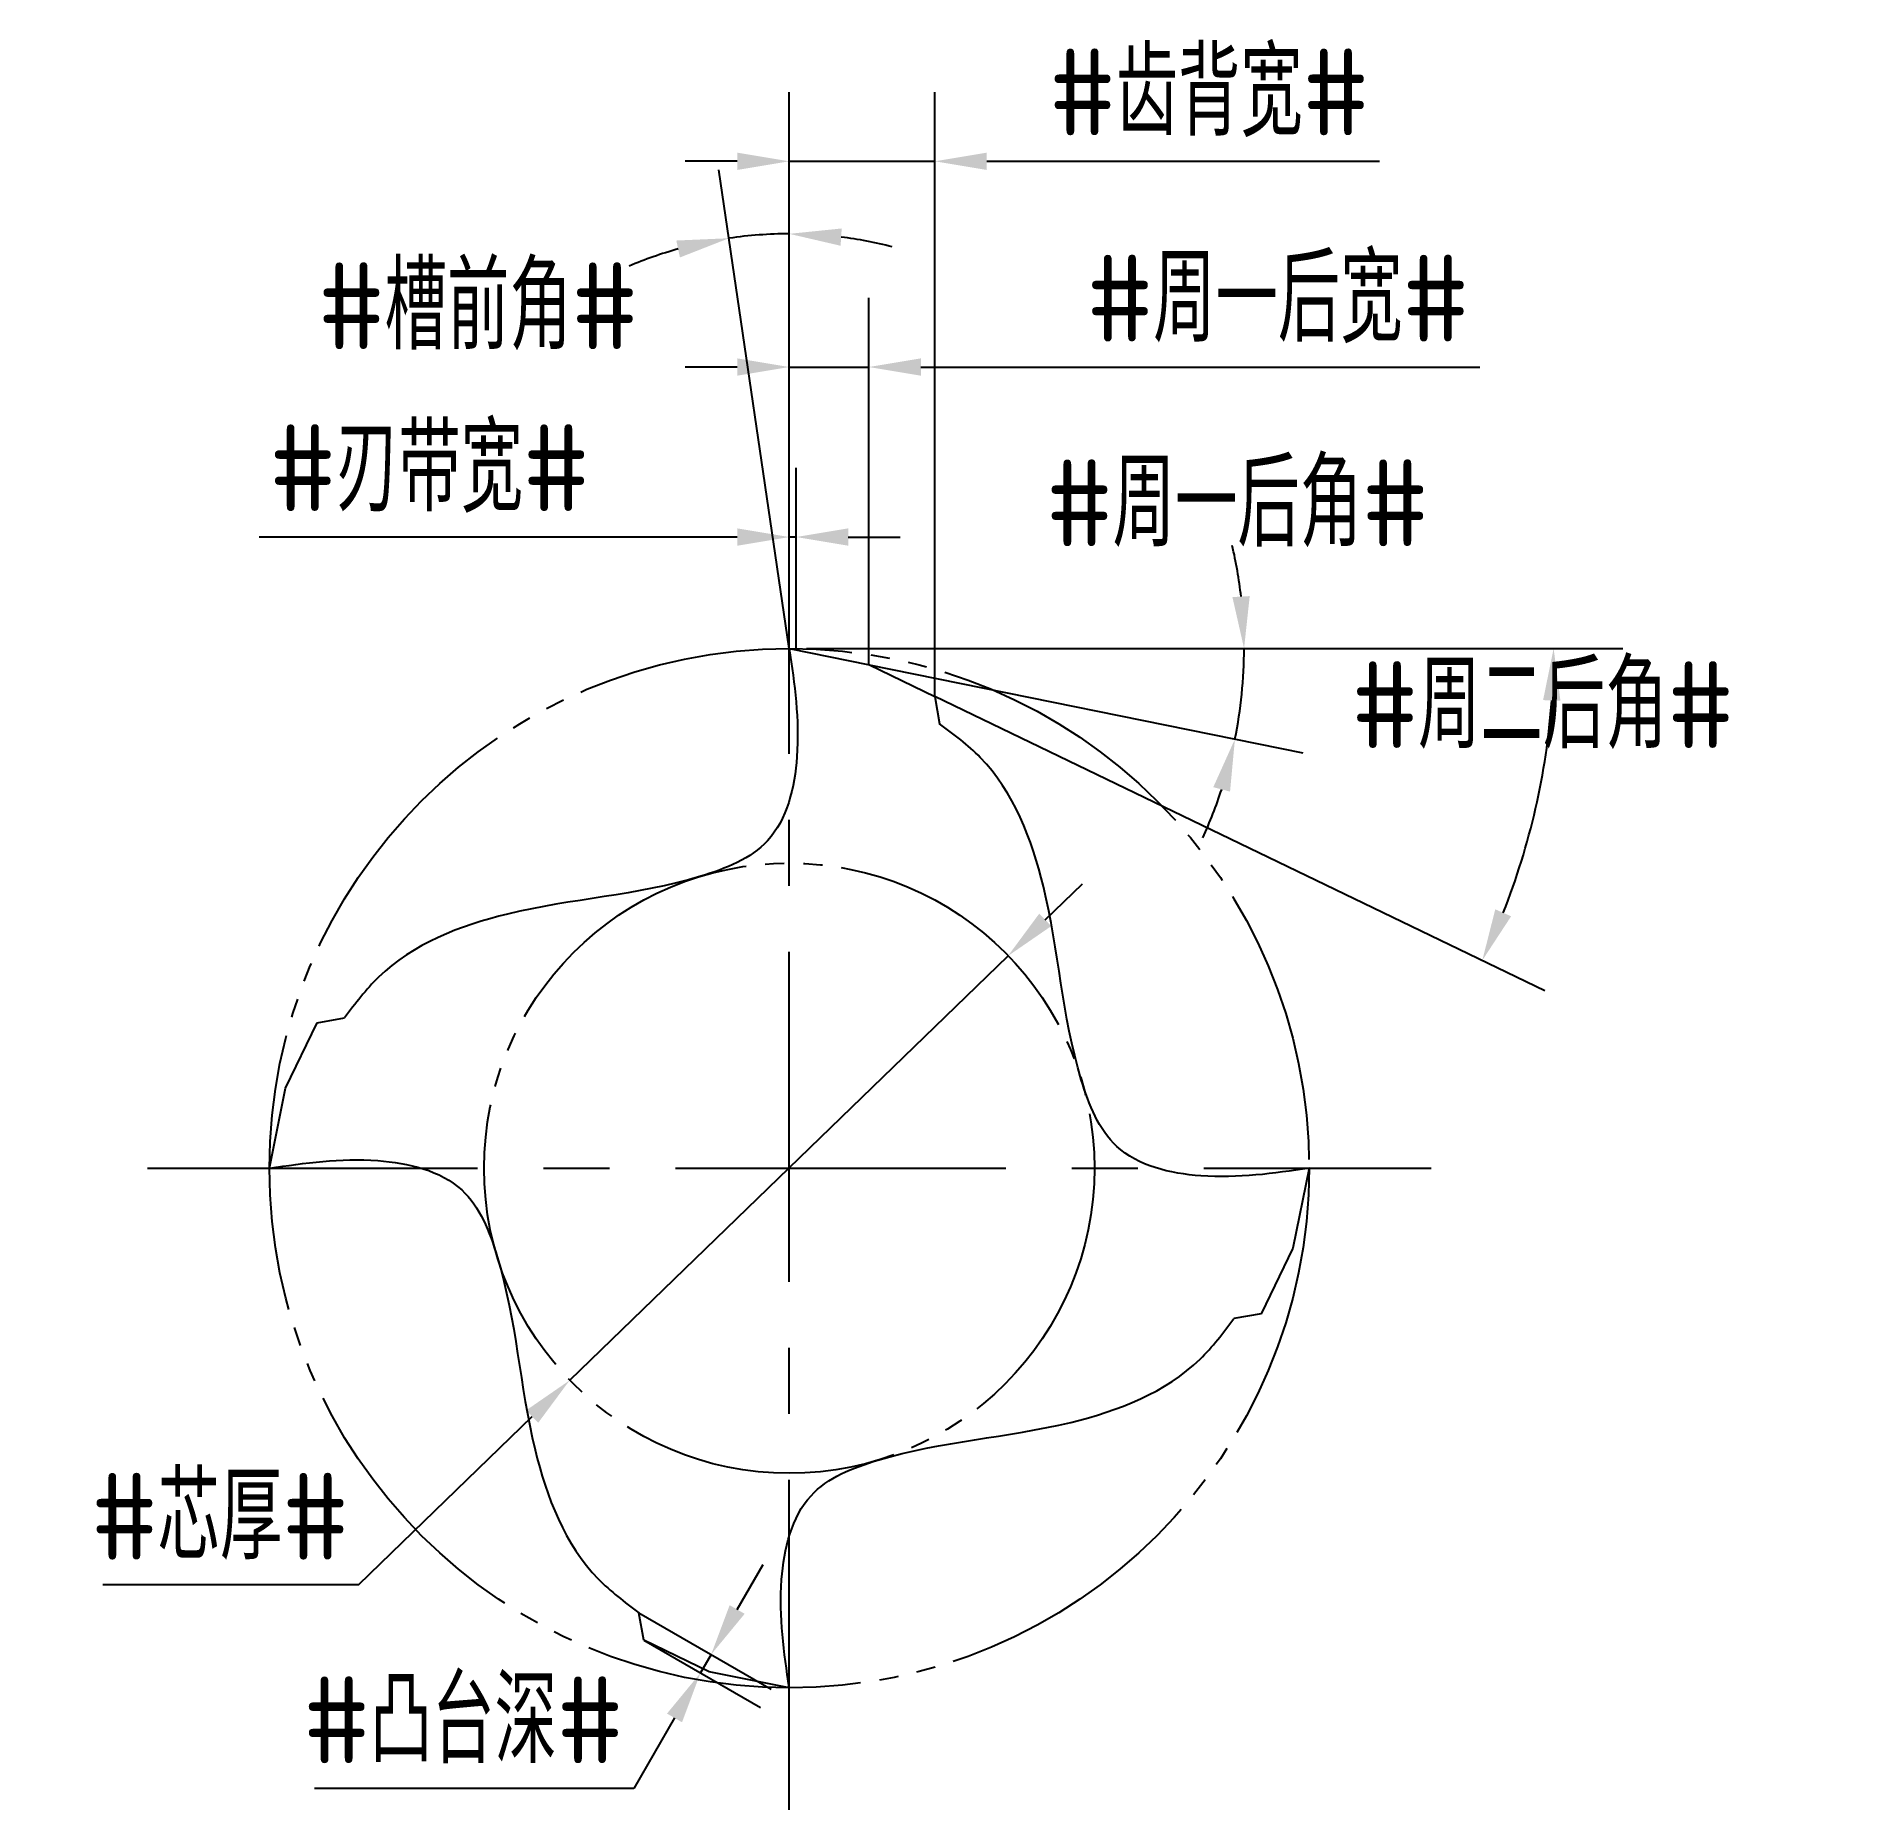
# Model space of a CAD drawing. Header units: millimetres. Extents: x 163.3 to 215.5, y 67.4 to 118.6.
import ezdxf

# ---------------------------------------------------------------- set-up
doc = ezdxf.new("R2010")
doc.units = ezdxf.units.MM
for name, pattern in [('ACAD_ISO04W100', [30, 24, -3, 0, -3]), ('CENTER', [50.8, 31.75, -6.35, 6.35, -6.35]), ('JIS_09_08', [10.75, 8, -0.55, 0.55, -0.55, 0.55, -0.55])]:
    doc.linetypes.add(name, pattern=pattern)
for name, color, linetype in [('中心线', 2, 'ACAD_ISO04W100'), ('标注', 7, 'Continuous'), ('虚线轮廓', 1, 'Continuous'), ('轮廓', 4, 'Continuous')]:
    doc.layers.add(name, color=color, linetype=linetype)
doc.styles.add('CFST0', font='gbenor.shx', dxfattribs={"bigfont": 'gbcbig.shx'})
doc.dimstyles.new('TYToolDesignC1-1', dxfattribs={"dimtxt": 2.5, "dimasz": 1.5, "dimexe": 2, "dimexo": 0, "dimtad": 1, "dimtoh": 1, "dimdec": 3, "dimdsep": 46, "dimtxsty": 'CFST0', "dimcen": 2.502, "dimclrd": 3, "dimclre": 3, "dimclrt": 3, "dimazin": 2, "dimtfac": 1, "dimtdec": 3, "dimtmove": 0, "dimatfit": 3, "dimfxl": 1, "dimarcsym": 0})

# ---------------------------------------------------------------- blocks, each defined once
blk = doc.blocks.new('*D3')
at = {"layer": 'Defpoints', "color": 0, "transparency": 16777216}
for p in [(191.309, 92.064), (178.661, 79.816)]:
    blk.add_point(p, dxfattribs=at)
at = {"layer": '标注', "color": 3, "lineweight": -2, "transparency": 16777216}
for p, q in [((192.387, 93.107), (193.465, 94.151)), ((191.309, 92.064), (178.661, 79.816)), ((172.582, 73.929), (177.583, 78.773)), ((165.192, 73.929), (172.582, 73.929))]:
    blk.add_line(p, q, dxfattribs=at)
at = {"layer": '标注', "color": 3, "transparency": 16777216}
for points in [[(192.213, 93.287), (192.561, 92.928), (191.309, 92.064)], [(177.409, 78.952), (177.757, 78.593), (178.661, 79.816)]]:
    blk.add_solid(points, dxfattribs=at)
at = {"layer": '标注', "color": 3, "transparency": 16777216, "insert": (168.574, 75.887), "char_height": 2.5, "attachment_point": 5, "style": 'CFST0'}
blk.add_mtext('#芯厚#', dxfattribs=at)
blk = doc.blocks.new('*D6')
at = {"layer": 'Defpoints', "color": 0, "transparency": 16777216}
for p in [(184.418, 112.893), (185, 100.94), (185, 100.94), (185, 100), (185.26, 99.17)]:
    blk.add_point(p, dxfattribs=at)
at = {"layer": '标注', "color": 3, "lineweight": -2, "transparency": 16777216}
for q in [(185, 114.907), (182.97, 114.758)]:
    blk.add_line((185, 100.94), q, dxfattribs=at)
for start, end in [(90, 98.3566), (75.6268, 82.8134), (105.5432, 112.7297)]:
    blk.add_arc((185, 100.94), 11.967, start, end, dxfattribs=at)
at = {"layer": '标注', "color": 3, "transparency": 16777216}
for points in [[(181.742, 112.714), (181.845, 112.225), (183.261, 112.78)], [(186.481, 112.563), (186.513, 113.062), (185, 112.907)]]:
    blk.add_solid(points, dxfattribs=at)
at = {"layer": '标注', "color": 3, "transparency": 16777216, "insert": (176.023, 110.811), "char_height": 2.5, "attachment_point": 5, "style": 'CFST0'}
blk.add_mtext('#槽前角#', dxfattribs=at)
blk = doc.blocks.new('*D9')
at = {"layer": 'Defpoints', "color": 0, "transparency": 16777216}
for p in [(185, 100.94), (185, 100.94), (185.5, 100.94), (187.31, 100.47), (198.005, 99.189)]:
    blk.add_point(p, dxfattribs=at)
at = {"layer": '标注', "color": 3, "lineweight": -2, "transparency": 16777216}
for p, q in [((185.5, 100.94), (200.123, 100.94)), ((187.31, 100.47), (199.819, 97.925))]:
    blk.add_line(p, q, dxfattribs=at)
for start, end in [(6.5529, 13.1057), (348.4994, 0), (335.3937, 341.9465)]:
    blk.add_arc((185, 100.94), 13.123, start, end, dxfattribs=at)
at = {"layer": '标注', "color": 3, "transparency": 16777216}
for points in [[(198.286, 102.452), (197.787, 102.423), (198.123, 100.94)], [(197.235, 96.937), (197.718, 96.809), (197.859, 98.324)]]:
    blk.add_solid(points, dxfattribs=at)
at = {"layer": '标注', "color": 3, "transparency": 16777216, "insert": (197.93, 105.124), "char_height": 2.5, "attachment_point": 5, "style": 'CFST0'}
blk.add_mtext('#周一后角#', dxfattribs=at)
blk = doc.blocks.new('*D10')
at = {"layer": 'Defpoints', "color": 0, "transparency": 16777216}
for p in [(186.34, 100.94), (186.34, 100.94), (187, 100.94), (189.2, 99.56), (206.132, 94.824)]:
    blk.add_point(p, dxfattribs=at)
at = {"layer": '标注', "color": 3, "lineweight": -2, "transparency": 16777216}
for p, q in [((187, 100.94), (209.055, 100.94)), ((189.2, 99.56), (206.798, 91.068))]:
    blk.add_line(p, q, dxfattribs=at)
blk.add_arc((186.34, 100.94), 20.715, 338.3916, 355.8503, dxfattribs=at)
at = {"layer": '标注', "color": 3, "transparency": 16777216}
for points in [[(206.751, 99.45), (207.251, 99.432), (207.055, 100.94)], [(205.829, 93.211), (205.371, 93.412), (204.997, 91.938)]]:
    blk.add_solid(points, dxfattribs=at)
at = {"layer": '标注', "color": 3, "transparency": 16777216, "insert": (206.743, 99.299), "char_height": 2.5, "attachment_point": 5, "style": 'CFST0'}
blk.add_mtext('#周二后角#', dxfattribs=at)
blk = doc.blocks.new('*D8')
at = {"layer": 'Defpoints', "color": 0, "transparency": 16777216}
for p in [(187.3, 109.063), (185, 100.94), (187.3, 100.47)]:
    blk.add_point(p, dxfattribs=at)
at = {"layer": '标注', "color": 3, "lineweight": -2, "transparency": 16777216}
for p, q in [((185, 100.94), (185, 111.063)), ((187.3, 100.47), (187.3, 111.063)), ((183.5, 109.063), (182, 109.063)), ((185, 109.063), (187.3, 109.063)), ((188.8, 109.063), (204.925, 109.063))]:
    blk.add_line(p, q, dxfattribs=at)
at = {"layer": '标注', "color": 3, "transparency": 16777216}
for points in [[(183.5, 109.313), (183.5, 108.813), (185, 109.063)], [(188.8, 109.313), (188.8, 108.813), (187.3, 109.063)]]:
    blk.add_solid(points, dxfattribs=at)
at = {"layer": '标注', "color": 3, "transparency": 16777216, "insert": (199.098, 111.021), "char_height": 2.5, "attachment_point": 5, "style": 'CFST0'}
blk.add_mtext('#周一后宽#', dxfattribs=at)
blk = doc.blocks.new('*D7')
at = {"layer": 'Defpoints', "color": 0, "transparency": 16777216}
for p in [(189.2, 115), (185, 100.94), (189.2, 99.56)]:
    blk.add_point(p, dxfattribs=at)
at = {"layer": '标注', "color": 3, "lineweight": -2, "transparency": 16777216}
for p, q in [((185, 100.94), (185, 117)), ((189.2, 99.56), (189.2, 117)), ((183.5, 115), (182, 115)), ((185, 115), (189.2, 115)), ((190.7, 115), (202.035, 115))]:
    blk.add_line(p, q, dxfattribs=at)
at = {"layer": '标注', "color": 3, "transparency": 16777216}
for points in [[(183.5, 115.25), (183.5, 114.75), (185, 115)], [(190.7, 115.25), (190.7, 114.75), (189.2, 115)]]:
    blk.add_solid(points, dxfattribs=at)
at = {"layer": '标注', "color": 3, "transparency": 16777216, "insert": (197.117, 116.972), "char_height": 2.5, "attachment_point": 5, "style": 'CFST0'}
blk.add_mtext('#齿背宽#', dxfattribs=at)
blk = doc.blocks.new('*D5')
at = {"layer": 'Defpoints', "color": 0, "transparency": 16777216}
for p in [(185.2, 104.156), (185, 100.94), (185.2, 100.94)]:
    blk.add_point(p, dxfattribs=at)
at = {"layer": '标注', "color": 3, "lineweight": -2, "transparency": 16777216}
for p, q in [((185, 100.94), (185, 106.156)), ((185.2, 100.94), (185.2, 106.156)), ((183.5, 104.156), (169.703, 104.156)), ((185.2, 104.156), (185, 104.156)), ((186.7, 104.156), (188.2, 104.156))]:
    blk.add_line(p, q, dxfattribs=at)
at = {"layer": '标注', "color": 3, "transparency": 16777216}
for points in [[(183.5, 104.406), (183.5, 103.906), (185, 104.156)], [(186.7, 104.406), (186.7, 103.906), (185.2, 104.156)]]:
    blk.add_solid(points, dxfattribs=at)
at = {"layer": '标注', "color": 3, "transparency": 16777216, "insert": (174.62, 106.127), "char_height": 2.5, "attachment_point": 5, "style": 'CFST0'}
blk.add_mtext('#刃带宽#', dxfattribs=at)
blk = doc.blocks.new('*D4')
at = {"layer": 'Defpoints', "color": 0, "transparency": 16777216}
for p in [(180.66, 73.11), (180.8, 72.32), (182.439, 71.374)]:
    blk.add_point(p, dxfattribs=at)
at = {"layer": '标注', "color": 3, "lineweight": -2, "transparency": 16777216}
for p, q in [((183.496, 73.204), (184.246, 74.504)), ((180.66, 73.11), (184.478, 70.905)), ((180.8, 72.32), (184.171, 70.374)), ((182.746, 71.905), (182.439, 71.374)), ((181.689, 70.075), (180.515, 68.04)), ((180.515, 68.04), (171.305, 68.04))]:
    blk.add_line(p, q, dxfattribs=at)
at = {"layer": '标注', "color": 3, "transparency": 16777216}
for points in [[(183.28, 73.329), (183.713, 73.079), (182.746, 71.905)], [(181.473, 70.2), (181.906, 69.95), (182.439, 71.374)]]:
    blk.add_solid(points, dxfattribs=at)
at = {"layer": '标注', "color": 3, "transparency": 16777216, "insert": (175.597, 70.012), "char_height": 2.5, "attachment_point": 5, "style": 'CFST0'}
blk.add_mtext('#凸台深#', dxfattribs=at)

msp = doc.modelspace()

# ---------------------------------------------------------------- linework, layer by layer
at = {"layer": '中心线', "linetype": 'CENTER', "ltscale": 0.3}
for p, q in [((185, 67.422), (185, 104.458)), ((166.482, 85.94), (203.518, 85.94))]:
    msp.add_line(p, q, dxfattribs=at)
at = {"layer": '虚线轮廓', "color": 7, "linetype": 'JIS_09_08'}
for radius in [15, 8.8047]:
    msp.add_circle((185, 85.94), radius, dxfattribs=at)
at = {"layer": '轮廓', "linetype": 'Continuous'}
for p, q in [((185, 100.94), (187.311, 100.4721)), ((187.311, 100.4721), (189.2, 99.5574)), ((170.4679, 88.251), (171.3826, 90.14)), ((170, 85.94), (170.4679, 88.251)), ((200, 85.94), (199.5321, 83.629)), ((199.5321, 83.629), (198.6174, 81.74)), ((182.689, 71.4079), (180.8, 72.3226)), ((182.689, 71.4079), (180.8, 72.3226)), ((185, 70.94), (182.689, 71.4079)), ((185, 70.94), (182.689, 71.4079))]:
    msp.add_line(p, q, dxfattribs=at)
at = {"layer": '轮廓'}
for p, q in [((189.2, 99.5574), (189.3389, 98.7696)), ((171.3826, 90.14), (172.1704, 90.2789)), ((198.6174, 81.74), (197.8296, 81.6011)), ((180.8, 72.3226), (180.6611, 73.1104))]:
    msp.add_line(p, q, dxfattribs=at)
for points in [[(185, 100.94), (185.22, 97.815), (184.3724, 95.3911), (182.4451, 94.3658), (176.8743, 93.2744), (173.1472, 91.4527), (172.1704, 90.2789)], [(200, 85.94), (196.875, 85.72), (194.4511, 86.5676), (193.4258, 88.4949), (192.3344, 94.0657), (190.5127, 97.7928), (189.3389, 98.7696)], [(170, 85.94), (173.125, 86.16), (175.5489, 85.3124), (176.5742, 83.3851), (177.6656, 77.8143), (179.4873, 74.0872), (180.6611, 73.1104)], [(185, 70.94), (184.78, 74.065), (185.6276, 76.4889), (187.5549, 77.5142), (193.1257, 78.6056), (196.8528, 80.4273), (197.8296, 81.6011)]]:
    msp.add_spline(points, degree=3, dxfattribs=at)

# ---------------------------------------------------------------- dimensions: what is measured, and where the dimension line sits
at = {"layer": '标注'}
for base, p2, text, picture, middle in [((189.2, 115), (189.2, 99.56), '#齿背宽#', '*D7', (197.1173, 115)), ((187.3, 109.0634), (187.3, 100.47), '#周一后宽#', '*D8', (199.098, 109.0634)), ((185.2, 104.1556), (185.2, 100.94), '#刃带宽#', '*D5', (174.6203, 104.1556))]:
    dim = msp.add_linear_dim(base=base, p1=(185, 100.94), p2=p2, text=text, dimstyle='TYToolDesignC1-1', dxfattribs=at)
    dim.commit()
    dim.dimension.update_dxf_attribs({"geometry": picture, "text_midpoint": middle, "dimtype": 160})
for base, line1, line2, text, picture, middle in [((184.4184, 112.8926), ((185, 100.94), (185, 100)), ((185, 100.94), (185.26, 99.17)), '#槽前角#', '*D6', (176.023, 108.8531)), ((198.0053, 99.1892), ((185, 100.94), (187.31, 100.47)), ((185, 100.94), (185.5, 100.94)), '#周一后角#', '*D9', (197.93, 103.18)), ((206.132, 94.8239), ((186.34, 100.94), (189.2, 99.56)), ((186.34, 100.94), (187, 100.94)), '#周二后角#', '*D10', (206.7429, 97.3549))]:
    dim = msp.add_angular_dim_2l(base=base, line1=line1, line2=line2, text=text, dimstyle='TYToolDesignC1-1', dxfattribs=at)
    dim.commit()
    dim.dimension.update_dxf_attribs({"geometry": picture, "text_midpoint": middle, "dimtype": 162})
dim = msp.add_diameter_dim_2p(p1=(191.3093, 92.064), p2=(178.6607, 79.816), text='#芯厚#', dimstyle='TYToolDesignC1-1', dxfattribs=at)
dim.commit()
dim.dimension.update_dxf_attribs({"geometry": '*D3', "text_midpoint": (168.5742, 73.9295), "dimtype": 163})
dim = msp.add_linear_dim(base=(182.4392, 71.3736), p1=(180.66, 73.11), p2=(180.8, 72.32), angle=240, text='#凸台深#', dimstyle='TYToolDesignC1-1', dxfattribs=at)
dim.commit()
dim.dimension.update_dxf_attribs({"geometry": '*D4', "text_midpoint": (175.5974, 68.0402), "dimtype": 160})

doc.saveas('drawing.dxf')
